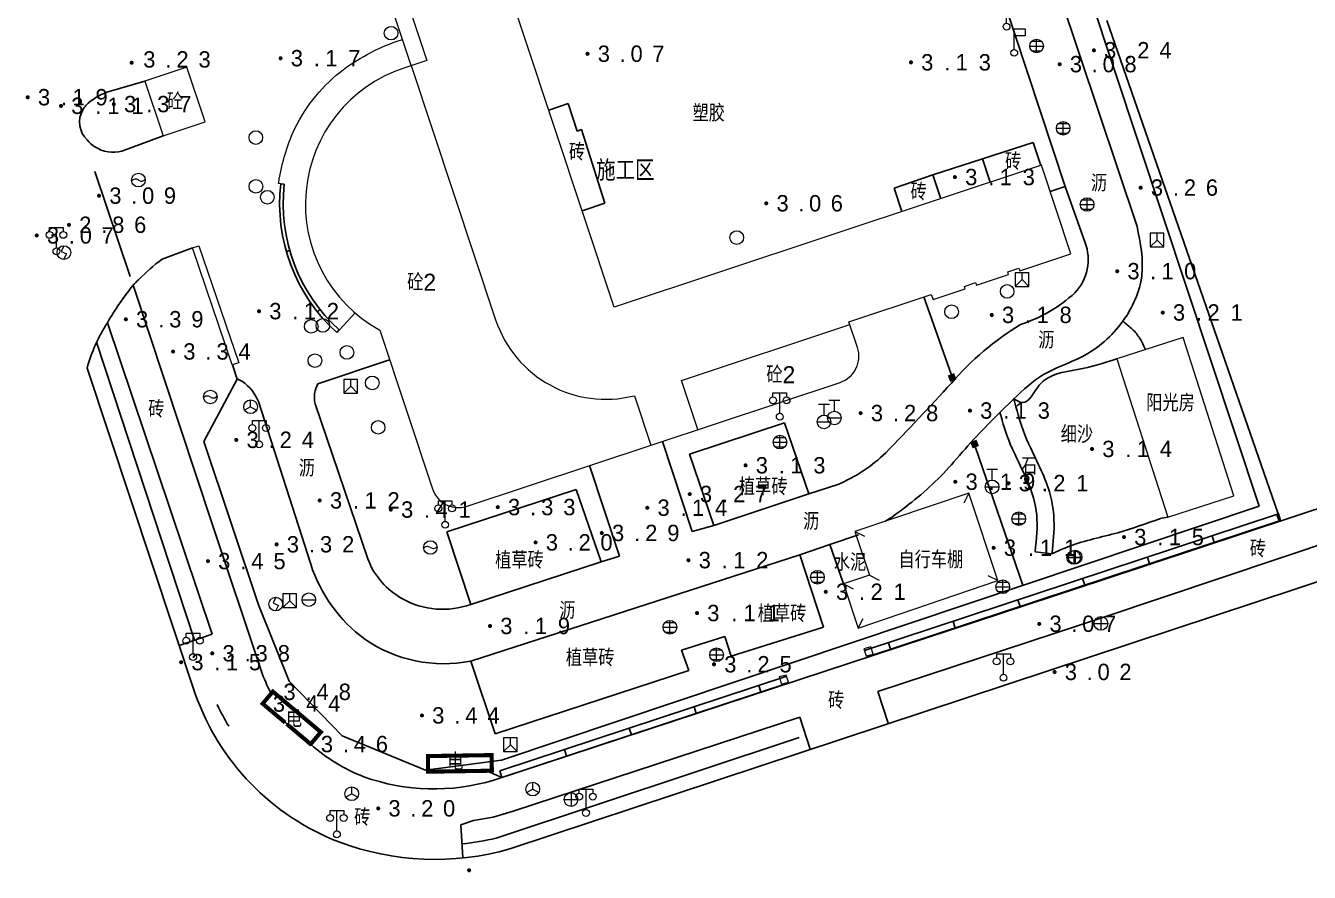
# Model space of a CAD drawing. Header units: metres. Extents: x 342272 to 345188, y 671156 to 672490.
# Drawn here: x 344835.6 to 344929.7, y 671889 to 671951 of the extents above; entities that cross this region are included whole.
import ezdxf
from ezdxf.enums import TextEntityAlignment as Align

# ---------------------------------------------------------------- set-up
doc = ezdxf.new("R2010")
doc.units = ezdxf.units.M
doc.header["$LTSCALE"] = 0.5
doc.header["$MEASUREMENT"] = 0
doc.layers.add('00-地形', color=251, linetype='Continuous')
doc.layers.add('00-现状标高', color=2, linetype='Continuous', lineweight=0, plot=False)
for name, color, linetype, lineweight in [('公共设施纪念物', 8, 'Continuous', 0), ('普通房屋', 8, 'Continuous', 0), ('通讯及其他管线设施', 252, 'Continuous', 0)]:
    doc.layers.add(name, color=color, linetype=linetype, lineweight=lineweight)
doc.styles.add('正等线体2.4', font='MCS_Chinese1.shx', dxfattribs={"height": 2.4, "bigfont": 'MCS_Chinese1big.shx'})
doc.styles.add('细等线体2.5', font='MCS_Chinese1.shx', dxfattribs={"height": 2.5, "bigfont": 'MCS_Chinese1big.shx'})
doc.styles.add('细等线体3.0', font='MCS_Chinese1.shx', dxfattribs={"height": 3, "bigfont": 'MCS_Chinese1big.shx'})

# ---------------------------------------------------------------- blocks, each defined once
blk = doc.blocks.new('155210_1')
at = {"layer": '公共设施纪念物', "lineweight": 0}
for p, q in [((-1, 2.9), (-1, 3.5)), ((-1, 3.5), (1, 3.5)), ((0, 0.5), (0, 3.5)), ((1, 3.5), (1, 2.9))]:
    blk.add_line(p, q, dxfattribs=at)
for centre in [(-1, 2.4), (1, 2.4), (0, 0)]:
    blk.add_circle(centre, 0.5, dxfattribs=at)
blk = doc.blocks.new('174400')
at = {"layer": '通讯及其他管线设施', "lineweight": 0}
blk.add_circle((0, 0), 1, dxfattribs=at)
for centre, start, end in [((-0.43, -0.55), 52.0967, 144.3058), ((0.43, 0.55), 232.0967, 324.3058)]:
    blk.add_arc(centre, 0.694, start, end, dxfattribs=at)
blk = doc.blocks.new('213400_3')
at = {"layer": '00-现状标高', "linetype": 'Continuous', "lineweight": 0}
h = blk.add_hatch(color=256, dxfattribs=at)
edge = h.paths.add_edge_path()
edge.add_arc((0, 0), 0.3, 0, 360)
blk = doc.blocks.new('174601')
at = {"layer": '通讯及其他管线设施', "lineweight": 0}
for q in [(-0.87, -0.5), (0, 1), (0.87, -0.5)]:
    blk.add_line((0, 0), q, dxfattribs=at)
blk.add_circle((0, 0), 1, dxfattribs=at)
blk = doc.blocks.new('174200')
at = {"layer": '通讯及其他管线设施', "lineweight": 0}
for p, q in [((-1, 0), (1, 0)), ((0, 1), (0, -1))]:
    blk.add_line(p, q, dxfattribs=at)
blk.add_circle((0, 0), 1, dxfattribs=at)
blk = doc.blocks.new('174201')
at = {"layer": '通讯及其他管线设施', "linetype": 'Continuous', "lineweight": 0}
for p, q in [((-1, 0), (1, 0)), ((-0.7, 0.7), (0.7, 0.7)), ((0, -1), (0, 1)), ((-0.7, -0.7), (0.7, -0.7))]:
    blk.add_line(p, q, dxfattribs=at)
blk.add_circle((0, 0), 1, dxfattribs=at)
blk = doc.blocks.new('174700')
at = {"layer": '通讯及其他管线设施', "linetype": 'Continuous', "lineweight": 0}
for p, q in [((0, 1), (-0.38, 0.18)), ((-0.38, 0.18), (0.38, -0.18)), ((0, -1), (0.38, -0.18))]:
    blk.add_line(p, q, dxfattribs=at)
blk.add_circle((0, 0), 1, dxfattribs=at)
blk = doc.blocks.new('174900')
at = {"layer": '通讯及其他管线设施', "lineweight": 0}
blk.add_circle((0, 0), 1, dxfattribs=at)
blk = doc.blocks.new('174602')
at = {"layer": '通讯及其他管线设施', "lineweight": 0}
for p, q in [((-1, 1), (-1, -1)), ((1, 1), (-1, 1)), ((-1, -1), (0, 0)), ((0, 0), (0, 1)), ((0, 0), (1, -1)), ((1, -1), (1, 1)), ((-1, -1), (1, -1))]:
    blk.add_line(p, q, dxfattribs=at)
blk = doc.blocks.new('174100')
at = {"layer": '通讯及其他管线设施', "lineweight": 0}
blk.add_line((-1, 0), (1, 0), dxfattribs=at)
blk.add_circle((0, 0), 1, dxfattribs=at)
blk = doc.blocks.new('175200')
at = {"layer": '通讯及其他管线设施', "lineweight": 0}
for p, q in [((-0.8, 2.6), (0.8, 2.6)), ((0, 1), (0, 2.6)), ((-1, 0), (1, 0))]:
    blk.add_line(p, q, dxfattribs=at)
blk.add_circle((0, 0), 1, dxfattribs=at)
blk = doc.blocks.new('156400')
at = {"layer": '公共设施纪念物', "lineweight": 0}
for p, q in [((0, 0.5), (0, 3.5)), ((0, 3.5), (1.6, 3.5)), ((1.6, 2.5), (0, 2.5)), ((1.6, 3.5), (1.6, 2.5))]:
    blk.add_line(p, q, dxfattribs=at)
blk.add_circle((0, 0), 0.5, dxfattribs=at)

msp = doc.modelspace()

# ---------------------------------------------------------------- linework, layer by layer
at = {"layer": '00-地形', "lineweight": -3}
for p, q in [((344926.017, 671915.838), (344892.952, 672015.366)), ((344917.062, 671936.327), (344908.093, 671963.184)), ((344911.807, 671939.246), (344904.891, 671960.088)), ((344927.59, 671914.779), (344914.851, 671951.416)), ((344844.322, 671946.977), (344841.545, 671946.157)), ((344873.932, 671944.854), (344875.36, 671945.328)), ((344876.025, 671943.313), (344875.36, 671945.328)), ((344842.642, 671941.851), (344845.668, 671942.957)), ((344876.341, 671943.417), (344876.025, 671943.313)), ((344878.035, 671938.029), (344876.341, 671943.417)), ((344909.46, 671942.48), (344905.73, 671941.267)), ((344910.02, 671940.795), (344909.46, 671942.48)), ((344905.73, 671941.267), (344902.099, 671940.112)), ((344905.73, 671941.267), (344906.297, 671939.558)), ((344840.664, 671940.358), (344843.238, 671932.647)), ((344902.099, 671940.112), (344899.252, 671939.128)), ((344902.099, 671940.112), (344902.681, 671938.357)), ((344854.288, 671939.445), (344854.546, 671939.415)), ((344899.252, 671939.128), (344899.823, 671937.408)), ((344910.69, 671938.875), (344911.807, 671939.246)), ((344911.807, 671939.246), (344913.26, 671935.131)), ((344876.381, 671937.48), (344878.035, 671938.029)), ((344871.07, 671890.709), (345013.232, 671937.712)), ((344845.585, 671933.923), (344847.808, 671934.747)), ((344854.943, 671934.565), (344854.693, 671934.494)), ((344843.468, 671932.032), (344849.204, 671914.681)), ((344903.433, 671925.494), (344901.441, 671931.159)), ((344857.165, 671930.236), (344856.962, 671930.074)), ((344914.618, 671907.694), (344980.44, 671929.731)), ((344972.794, 671929.745), (344914.623, 671910.444)), ((344916.02, 671929.38), (344916.109, 671929.31)), ((344841.578, 671929.272), (344846.18, 671915.604)), ((344858.392, 671928.547), (344858.567, 671928.739)), ((344916.109, 671929.31), (344916.197, 671929.24)), ((344916.197, 671929.24), (344916.285, 671929.17)), ((344916.285, 671929.17), (344916.372, 671929.098)), ((344916.372, 671929.098), (344916.459, 671929.026)), ((344916.459, 671929.026), (344916.544, 671928.952)), ((344916.544, 671928.952), (344916.627, 671928.877)), ((344916.627, 671928.877), (344916.709, 671928.8)), ((344916.709, 671928.8), (344916.789, 671928.722)), ((344916.789, 671928.722), (344916.866, 671928.641)), ((344916.866, 671928.641), (344916.942, 671928.558)), ((344916.942, 671928.558), (344917.014, 671928.472)), ((344917.014, 671928.472), (344917.084, 671928.384)), ((344847.963, 671905.997), (344840.789, 671927.845)), ((344917.084, 671928.384), (344917.152, 671928.294)), ((344917.152, 671928.294), (344917.216, 671928.201)), ((344917.216, 671928.201), (344917.278, 671928.107)), ((344917.278, 671928.107), (344917.337, 671928.01)), ((344917.337, 671928.01), (344917.393, 671927.912)), ((344917.393, 671927.912), (344917.446, 671927.813)), ((344917.446, 671927.813), (344917.496, 671927.712)), ((344917.496, 671927.712), (344917.543, 671927.609)), ((344917.543, 671927.609), (344917.588, 671927.506)), ((344917.588, 671927.506), (344917.629, 671927.402)), ((344857.006, 671924.799), (344862.268, 671926.547)), ((344917.629, 671927.402), (344917.669, 671927.297)), ((344840.088, 671925.933), (344848.015, 671902.085)), ((344850.751, 671926.184), (344851.096, 671925.143)), ((344851.096, 671925.143), (344848.636, 671920.564)), ((344851.088, 671925.169), (344851.488, 671924.955)), ((344852.65, 671923.485), (344856.482, 671911.571)), ((344860.666, 671911.97), (344856.81, 671923.332)), ((344907.011, 671922.697), (344908.038, 671923.697)), ((344891.226, 671921.938), (344884.243, 671919.644)), ((344893.007, 671916.731), (344891.226, 671921.938)), ((344848.636, 671920.564), (344852.65, 671908.606)), ((344882.263, 671920.574), (344884.455, 671913.975)), ((344908.683, 671910.029), (344905.222, 671920.138)), ((344884.243, 671919.644), (344886.034, 671914.404)), ((344876.919, 671918.799), (344879.122, 671912.167)), ((344895.123, 671917.406), (344893.007, 671916.731)), ((344875.95, 671917.038), (344866.472, 671913.946)), ((344877.787, 671911.737), (344875.95, 671917.038)), ((344886.034, 671914.404), (344893.007, 671916.731)), ((344846.18, 671915.604), (344849.253, 671906.436)), ((344870.464, 671897.22), (344926.017, 671915.838)), ((344897.077, 671905.242), (344927.433, 671915.254)), ((344927.59, 671914.779), (344927.433, 671915.254)), ((344849.204, 671914.681), (344852.843, 671903.79)), ((344886.034, 671914.404), (344884.455, 671913.975)), ((344897.228, 671904.765), (344927.59, 671914.779)), ((344918.774, 671914.924), (344919.304, 671915.019)), ((344927.322, 671915.217), (344927.478, 671914.743)), ((344866.472, 671913.946), (344868.218, 671908.629)), ((344894.542, 671913.008), (344896.633, 671913.738)), ((344922.573, 671913.651), (344922.73, 671913.176)), ((344892.33, 671912.265), (344894.542, 671913.008)), ((344894.542, 671913.008), (344895.536, 671910.132)), ((344910.82, 671912.336), (344909.585, 671912.477)), ((344868.217, 671904.476), (344892.33, 671912.265)), ((344868.218, 671908.629), (344877.787, 671911.737)), ((344879.122, 671912.167), (344877.787, 671911.737)), ((344894.067, 671906.969), (344892.33, 671912.265)), ((344917.825, 671912.085), (344917.981, 671911.61)), ((344869.898, 671895.747), (344914.623, 671910.444)), ((344913.076, 671910.519), (344913.233, 671910.044)), ((344908.328, 671908.953), (344908.485, 671908.478)), ((344852.65, 671908.606), (344854.912, 671902.997)), ((344887.316, 671904.842), (344894.067, 671906.969)), ((344898.057, 671902.252), (344914.618, 671907.694)), ((344903.58, 671907.387), (344903.736, 671906.912)), ((344849.253, 671906.436), (344846.841, 671905.615)), ((344883.668, 671905.268), (344886.853, 671906.28)), ((344886.853, 671906.28), (344887.316, 671904.842)), ((344884.198, 671903.78), (344883.668, 671905.268)), ((344898.832, 671905.821), (344898.988, 671905.346)), ((344868.217, 671904.476), (344870.014, 671899.151)), ((344870.014, 671899.151), (344884.198, 671903.78)), ((344870.341, 671896.423), (344891.379, 671903.362)), ((344854.912, 671902.997), (344858.777, 671898.998)), ((344870.498, 671895.949), (344891.528, 671902.885)), ((344889.334, 671902.688), (344889.491, 671902.213)), ((344898.821, 671899.938), (344898.067, 671902.255)), ((344892.333, 671900.371), (344871.325, 671893.479)), ((344884.586, 671901.122), (344884.743, 671900.647)), ((344893.088, 671898.013), (344892.333, 671900.371)), ((344879.838, 671899.556), (344879.994, 671899.081)), ((344858.777, 671898.998), (344864.902, 671896.472)), ((344892.287, 671898.879), (344870.084, 671891.511)), ((344875.089, 671897.99), (344875.246, 671897.515)), ((344864.902, 671896.472), (344870.464, 671897.22)), ((344869.376, 671896.437), (344870.498, 671895.949)), ((344870.498, 671895.949), (344870.341, 671896.423)), ((344868.422, 671892.789), (344867.489, 671892.482)), ((344869.87, 671893.033), (344868.422, 671892.789)), ((344871.325, 671893.479), (344869.87, 671893.033)), ((344867.489, 671892.482), (344867.646, 671890.05))]:
    msp.add_line(p, q, dxfattribs=at)
for centre, radius, start, end in [((344842.834, 671942.391), 3.98, 108.88607, 135.31788), ((344841.376, 671943.974), 1.838, 150.96202, 225.67189), ((344841.349, 671943.97), 1.816, 137.81706, 150.44786), ((344842.149, 671944.412), 2.702, 220.41312, 236.73922), ((344841.995, 671944.237), 2.472, 237.5053, 285.17195), ((344866.942, 671937.988), 12.737, 173.43263, 227.83959), ((344866.942, 671937.988), 12.477, 173.43263, 227.83959), ((344909.925, 671933.898), 3.555, 316.75585, 20.29696), ((344854.6, 671921.825), 15.087, 126.69193, 135.27751), ((344861.766, 671917.472), 23.384, 141.56332, 149.69457), ((344905.146, 671939.527), 10.924, 288.05568, 312.4199), ((344851.62, 671922.789), 11.954, 147.15636, 164.74918), ((344919.348, 671911.221), 20.931, 121.1139, 139.42234), ((344849.693, 671922.341), 3.171, 21.14415, 55.5194), ((344858.72, 671923.824), 1.972, 150.37009, 194.43296), ((344771.269, 672044.801), 178.503, 315.52563, 317.77357), ((344943.148, 671885.684), 51.728, 134.31429, 139.79104), ((344890.505, 671928.176), 11.718, 293.20865, 313.97928), ((344887.428, 671933.003), 21.373, 307.08982, 319.34661), ((344891.662, 671926.179), 13.397, 301.26223, 310.24773), ((344867.093, 671915.054), 11.168, 198.1704, 233.4418), ((344865.901, 671913.947), 5.596, 200.68531, 241.29888), ((344866.163, 671914.288), 6.021, 240.67312, 289.95814), ((344866.233, 671914.491), 10.21, 235.43984, 281.20662), ((344865.114, 671908.122), 13.013, 199.44583, 207.60307), ((344865.114, 671908.122), 18.134, 199.44583, 248.76172), ((344865.114, 671908.122), 13.013, 228.42502, 248.62872), ((344865.528, 671910.395), 15.286, 250.28799, 286.61274), ((344865.583, 671909.989), 20.045, 249.44389, 285.88675), ((344865.807, 671908.846), 17.855, 275.69594, 283.85822)]:
    msp.add_arc(centre, radius, start, end, dxfattribs=at)
at = {"layer": '00-地形', "lineweight": -3, "extrusion": (0, 0, -1)}
for centre, radius, start, end in [((-344854.23, 671921.711), 14.909, 43.68961, 46.03515), ((-344865.807, 671908.846), 17.855, 329.17117, 334.9433)]:
    msp.add_arc(centre, radius, start, end, dxfattribs=at)
at = {"layer": '00-地形', "lineweight": -3}
for points in [[(344908.038, 671923.697), (344910.202, 671925.464), (344913.026, 671926.775), (344916.02, 671929.38), (344917.412, 671932.72), (344917.062, 671936.327)], [(344915.577, 671926.625), (344912.7, 671925.834), (344909.893, 671924.687), (344908.652, 671923.419), (344908.038, 671923.697)], [(344908.038, 671923.697), (344908.711, 671921.386), (344909.849, 671918.866), (344910.55, 671917.159), (344910.976, 671914.827), (344910.82, 671912.336)], [(344918.774, 671914.924), (344915.659, 671913.884), (344912.106, 671912.889), (344910.82, 671912.336)]]:
    msp.add_spline(points, degree=3, dxfattribs=at)
msp.add_open_spline([(344907.013, 671922.697), (344907.216, 671921.932), (344907.456, 671921.134), (344908.188, 671919.395), (344908.664, 671918.514), (344909.386, 671916.833), (344909.622, 671916.019), (344909.789, 671914.337), (344909.698, 671913.465), (344909.585, 671912.477)], degree=3, knots=[0, 0, 0, 0, 0.203068, 0.203068, 0.468712, 0.468712, 0.734356, 0.734356, 1, 1, 1, 1], dxfattribs=at)
at = {"layer": '普通房屋', "lineweight": 0}
for p, q in [((344904.732, 671916.768), (344904.374, 671916.052)), ((344896.378, 671913.981), (344897.094, 671913.624)), ((344897.449, 671910.77), (344898.165, 671910.413)), ((344906.866, 671910.37), (344906.149, 671910.725)), ((344895.536, 671910.132), (344896.251, 671909.775)), ((344896.621, 671906.876), (344896.977, 671907.593))]:
    msp.add_line(p, q, dxfattribs=at)
at = {"layer": '普通房屋', "lineweight": 0, "flags": 128}
for points in [[(344855.955, 671975.691), (344864.989, 671948.493), (344863.301, 671947.932, 0.654385), (344861.542, 671928.732), (344865.405, 671917.103, 0.258631), (344866.846, 671915.777, 0.140528), (344867.958, 671915.823), (344895.29, 671924.901, 0.4142), (344896.57, 671927.455), (344895.946, 671929.334), (344901.982, 671931.339), (344902.108, 671930.959), (344904.471, 671931.744), (344904.408, 671931.934), (344905.224, 671932.205), (344905.287, 671932.015), (344907.65, 671932.8), (344907.587, 671932.99), (344908.404, 671933.261), (344908.467, 671933.071), (344912.206, 671934.313), (344910.05, 671940.805), (344878.732, 671930.402), (344869.95, 671956.842)], [(344854.288, 671939.445), (344854.119, 671939.478), (344854.134, 671939.549, -0.062351), (344855.17, 671943.182, -0.116844), (344858.633, 671947.625, -0.082833), (344862.811, 671949.897), (344863.214, 671950.029)], [(344863.85, 671948.114), (344870.037, 671929.488, 0.392823), (344880.21, 671923.92), (344881.415, 671920.293)]]:
    msp.add_lwpolyline(points, format="xyb", dxfattribs=at)
for points in [[(344863.85, 671948.114), (344854.816, 671975.313)], [(344845.668, 671942.957), (344848.741, 671943.985), (344847.395, 671948.006), (344844.322, 671946.977), (344845.668, 671942.957)], [(344848.28, 671934.908), (344851.204, 671926.339), (344850.732, 671926.177), (344847.808, 671934.747), (344848.28, 671934.908)], [(344858.577, 671928.729), (344859.735, 671929.99)], [(344884.87, 671921.44), (344883.672, 671925.046), (344896.009, 671929.144)], [(344919.312, 671915.022), (344924.172, 671916.582), (344920.445, 671928.188), (344915.577, 671926.625), (344919.312, 671915.022)], [(344904.732, 671916.768), (344896.378, 671913.981), (344897.449, 671910.77), (344895.536, 671910.132), (344896.621, 671906.876), (344906.866, 671910.37), (344904.732, 671916.768)], [(344897.199, 671904.853), (344897.718, 671904.991), (344897.554, 671905.517), (344897.035, 671905.379), (344897.199, 671904.853)], [(344890.995, 671902.791), (344891.514, 671902.929), (344891.35, 671903.454), (344890.831, 671903.316), (344890.995, 671902.791)]]:
    msp.add_lwpolyline(points, dxfattribs=at)
at = {"layer": '普通房屋', "lineweight": 0, "extrusion": (0, 0, -1)}
for points in [[(-344903.184, 671925.395), (-344903.649, 671925.579), (-344903.367, 671924.93), (-344903.832, 671925.114)], [(-344904.827, 671920.519), (-344905.292, 671920.703), (-344905.011, 671920.054), (-344905.476, 671920.238)]]:
    msp.add_solid(points, dxfattribs=at)
at = {"layer": '通讯及其他管线设施', "lineweight": 0, "const_width": 0.3, "flags": 128}
for points in [[(344854.609, 671899.965), (344852.96, 671901.355), (344853.706, 671902.24), (344857.225, 671899.272), (344856.479, 671898.388)], [(344856.479, 671898.388), (344854.72, 671899.872)]]:
    msp.add_lwpolyline(points, dxfattribs=at)
at = {"layer": '通讯及其他管线设施', "lineweight": 0, "flags": 128}
msp.add_lwpolyline([(344854.72, 671899.872), (344854.609, 671899.965)], dxfattribs=at)
at = {"layer": '通讯及其他管线设施', "lineweight": 0, "const_width": 0.3, "flags": 128}
msp.add_lwpolyline([(344869.762, 671896.443), (344865.094, 671896.37), (344865.076, 671897.514), (344869.745, 671897.587)], close=True, dxfattribs=at)

# ---------------------------------------------------------------- block references
at = {"layer": '00-现状标高', "lineweight": 0, "xscale": 0.5, "yscale": 0.5, "zscale": 0.5}
for p in [(344913.9, 671949.229), (344843.357, 671948.318), (344854.272, 671948.647), (344876.778, 671948.973), (344900.488, 671948.346), (344911.388, 671948.212), (344835.736, 671945.789), (344842.049, 671945.282), (344838.177, 671945.155), (344903.713, 671939.939), (344917.331, 671939.166), (344840.968, 671938.574), (344889.881, 671938.017), (344838.761, 671936.44), (344836.398, 671935.662), (344915.61, 671933.041), (344842.929, 671929.519), (344852.695, 671930.112), (344906.414, 671929.839), (344918.948, 671930.013), (344846.392, 671927.157), (344896.799, 671922.642), (344904.813, 671922.83), (344851.028, 671920.684), (344913.766, 671920.016), (344888.361, 671918.817), (344903.741, 671917.613), (344907.643, 671917.509), (344857.144, 671916.244), (344884.271, 671916.711), (344862.356, 671915.572), (344870.198, 671915.754), (344881.157, 671915.708), (344877.824, 671913.859), (344916.108, 671913.559), (344853.981, 671913.028), (344872.969, 671913.17), (344906.548, 671912.776), (344848.949, 671911.798), (344884.176, 671911.866), (344894.243, 671909.551), (344884.805, 671907.992), (344869.631, 671907.044), (344909.895, 671907.203), (344849.264, 671905.04), (344846.984, 671904.393), (344886.051, 671904.237), (344911.018, 671903.676), (344853.736, 671902.215), (344852.96, 671901.355), (344864.638, 671900.489), (344856.479, 671898.388), (344861.431, 671893.679), (344868.099, 671889.148)]:
    msp.add_blockref('213400_3', p, dxfattribs=at)
at = {"layer": '公共设施纪念物', "lineweight": 0, "xscale": 0.5, "yscale": 0.5, "zscale": 0.5}
for name, p in [('156400', (344907.5, 671950.963)), ('156400', (344908.062, 671949.044)), ('155210_1', (344837.842, 671934.503)), ('155210_1', (344890.87, 671922.382)), ('155210_1', (344852.705, 671920.355)), ('155210_1', (344866.341, 671914.465)), ('155210_1', (344847.856, 671904.768)), ('155210_1', (344907.275, 671903.256)), ('155210_1', (344876.668, 671893.345)), ('155210_1', (344858.403, 671891.779))]:
    msp.add_blockref(name, p, dxfattribs=at)
at = {"layer": '通讯及其他管线设施', "lineweight": 0, "xscale": 0.5, "yscale": 0.5, "zscale": 0.5}
for name, p in [('174900', (344862.377, 671950.487)), ('174201', (344909.697, 671949.546)), ('174201', (344911.649, 671943.514)), ('174900', (344852.46, 671942.835)), ('174400', (344843.852, 671939.721)), ('174900', (344852.463, 671939.26)), ('174900', (344853.304, 671938.463)), ('174201', (344913.401, 671937.932)), ('174900', (344887.717, 671935.513)), ('174602', (344918.529, 671935.33)), ('174700', (344838.389, 671934.408)), ('174602', (344908.632, 671932.429)), ('174900', (344907.542, 671931.559)), ('174900', (344903.467, 671930.075)), ('174900', (344856.521, 671929.004)), ('174900', (344857.372, 671929.067)), ('174900', (344859.138, 671927.091)), ('174900', (344856.787, 671926.49)), ('174602', (344859.413, 671924.615)), ('174900', (344860.99, 671924.861)), ('174400', (344849.124, 671923.828)), ('174601', (344852.07, 671923.108)), ('175200', (344894.114, 671922)), ('175200', (344894.875, 671922.29)), ('174900', (344861.428, 671921.602)), ('174201', (344890.885, 671920.518)), ('175200', (344906.44, 671917.24)), ('174201', (344908.394, 671914.91)), ('174400', (344865.256, 671912.799)), ('174200', (344912.421, 671912.072)), ('174200', (344912.522, 671912.098)), ('174201', (344893.636, 671910.618)), ('174201', (344907.219, 671909.92)), ('174700', (344853.919, 671908.649)), ('174602', (344854.941, 671908.901)), ('174100', (344856.345, 671908.976)), ('174200', (344914.412, 671907.233)), ('174201', (344882.817, 671906.956)), ('174201', (344886.239, 671904.94)), ('174602', (344871.121, 671898.348)), ('174601', (344872.761, 671895.096)), ('174601', (344859.496, 671894.753)), ('174200', (344875.568, 671894.33))]:
    msp.add_blockref(name, p, dxfattribs=at)

# ---------------------------------------------------------------- texts
at = {"layer": '00-地形', "lineweight": -3, "style": '细等线体2.5'}
for s, p in [('塑胶', (344885.661, 671944.63)), ('砖', (344876.011, 671941.775)), ('砖', (344907.979, 671941.077)), ('沥', (344914.276, 671939.494)), ('砖', (344901.052, 671938.861)), ('沥', (344910.413, 671927.989)), ('阳光房', (344919.521, 671923.393)), ('砖', (344845.167, 671922.934)), ('细沙', (344912.654, 671921.081)), ('沥', (344856.199, 671918.609)), ('石', (344909.163, 671918.765)), ('植草砖', (344889.659, 671917.247)), ('沥', (344893.177, 671914.707)), ('砖', (344925.924, 671912.706)), ('植草砖', (344871.784, 671911.865)), ('水泥', (344896.024, 671911.71)), ('自行车棚', (344901.948, 671911.902)), ('沥', (344875.296, 671908.177)), ('植草砖', (344891.042, 671907.949)), ('植草砖', (344876.974, 671904.712)), ('砖', (344895.004, 671901.587)), ('电', (344855.257, 671900.25)), ('电', (344867.089, 671897.106)), ('砖', (344860.263, 671893.025))]:
    msp.add_text(s, height=1.25, dxfattribs=at).set_placement(p, align=Align.MIDDLE_CENTER)
at = {"layer": '00-地形', "lineweight": -3, "style": '细等线体3.0'}
msp.add_text('施工区', height=1.5, dxfattribs=at).set_placement((344877.409, 671940.428), align=Align.MIDDLE_LEFT)
at = {"layer": '00-现状标高', "lineweight": 0, "char_height": 1.2, "attachment_point": 4, "line_spacing_factor": 0.722892, "style": '正等线体2.4'}
for s, insert in [('\\T1.816;3.23', (344844.206, 671948.555)), ('\\T1.891;3.17', (344855.022, 671948.646)), ('\\T1.794;3.07', (344877.528, 671948.972)), ('\\T1.816;3.24', (344914.65, 671949.228)), ('\\T1.891;3.13', (344901.238, 671948.344)), ('\\T1.794;3.08', (344912.138, 671948.21)), ('\\T1.891;3.19', (344836.486, 671945.787)), ('\\T1.980;3.11', (344838.927, 671945.154)), ('\\T1.816;3.37', (344842.799, 671945.281)), ('\\T1.891;3.13', (344904.463, 671939.937)), ('\\T1.805;3.26', (344918.081, 671939.165)), ('\\T1.794;3.09', (344841.718, 671938.573)), ('\\T1.783;3.06', (344890.631, 671938.015)), ('\\T1.805;2.86', (344839.511, 671936.439)), ('\\T1.794;3.07', (344837.148, 671935.661)), ('\\T1.864;3.10', (344916.36, 671933.04)), ('\\T1.891;3.12', (344853.445, 671930.111)), ('\\T1.891;3.18', (344907.164, 671929.837)), ('\\T1.891;3.21', (344919.698, 671930.012)), ('\\T1.816;3.39', (344843.679, 671929.517)), ('\\T1.816;3.34', (344847.142, 671927.156)), ('\\T1.816;3.28', (344897.549, 671922.641)), ('\\T1.891;3.13', (344905.563, 671922.828)), ('\\T1.816;3.24', (344851.778, 671920.683)), ('\\T1.891;3.14', (344914.516, 671920.015)), ('\\T1.891;3.13', (344889.111, 671918.816)), ('\\T1.891;3.19', (344904.491, 671917.611)), ('\\T1.891;3.21', (344908.393, 671917.508)), ('\\T1.816;3.27', (344885.021, 671916.709)), ('\\T1.891;3.12', (344857.894, 671916.242)), ('\\T1.891;3.41', (344863.106, 671915.571)), ('\\T1.816;3.33', (344870.948, 671915.753)), ('\\T1.891;3.14', (344881.907, 671915.707)), ('\\T1.816;3.29', (344878.574, 671913.858)), ('\\T1.816;3.32', (344854.731, 671913.027)), ('\\T1.794;3.20', (344873.719, 671913.169)), ('\\T1.980;3.11', (344907.298, 671912.775)), ('\\T1.891;3.15', (344916.858, 671913.558)), ('\\T1.891;3.12', (344884.926, 671911.865)), ('\\T1.816;3.45', (344849.699, 671911.796)), ('\\T1.891;3.21', (344894.993, 671909.549)), ('\\T1.980;3.11', (344885.555, 671907.99)), ('\\T1.794;3.07', (344910.645, 671907.202)), ('\\T1.891;3.19', (344870.381, 671907.043)), ('\\T1.891;3.15', (344847.734, 671904.392)), ('\\T1.816;3.38', (344850.014, 671905.039)), ('\\T1.816;3.25', (344886.801, 671904.236)), ('\\T1.794;3.02', (344911.768, 671903.675)), ('\\T1.816;3.48', (344854.486, 671902.214)), ('\\T1.816;3.44', (344853.71, 671901.354)), ('\\T1.816;3.44', (344865.388, 671900.488)), ('\\T1.805;3.46', (344857.229, 671898.387)), ('\\T1.794;3.20', (344862.181, 671893.678))]:
    msp.add_mtext(s, dxfattribs=dict(at, insert=insert))
at = {"layer": '普通房屋', "lineweight": 0, "style": '细等线体2.5'}
for s, p in [('砼', (344846.531, 671945.481)), ('砼2', (344864.615, 671932.236)), ('砼2', (344890.95, 671925.461))]:
    msp.add_text(s, height=1.25, dxfattribs=at).set_placement(p, align=Align.MIDDLE_CENTER)

doc.saveas('drawing.dxf')
